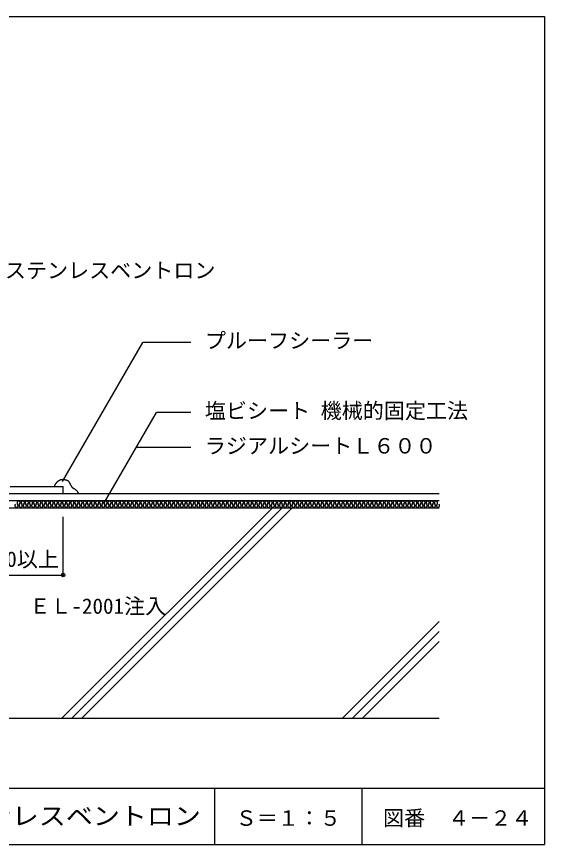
# Model space of a CAD drawing. Units: millimetres, scale not verified. Extents: x -372 to 428, y -616 to 614.
# Drawn here: x 51 to 428, y -616 to -26 of the extents above; entities that cross this region are included whole.
import ezdxf
from ezdxf.enums import TextEntityAlignment as Align

# ---------------------------------------------------------------- set-up
doc = ezdxf.new("R2010")
doc.units = ezdxf.units.MM
doc.header["$LTSCALE"] = 5
doc.header["$PDMODE"] = 32
doc.header["$PDSIZE"] = 2.5
for name, color, linetype in [('2-2_in line', 7, 'Continuous'), ('2-3', 3, 'Continuous'), ('2-4_out line', 2, 'Continuous'), ('2-8_drain他', 4, 'Continuous'), ('2-A_moji', 7, 'Continuous'), ('2-B_dim', 7, 'Continuous'), ('2-D_ハッチ他', 4, 'Continuous'), ('2-E_con他', 4, 'Continuous'), ('F-2', 7, 'Continuous'), ('F-5', 6, 'Continuous'), ('F-7', 1, 'Continuous'), ('F-A', 7, 'Continuous')]:
    doc.layers.add(name, color=color, linetype=linetype)
doc.styles.add('HG丸ｺﾞｼｯｸM-PRO', font='')
doc.styles.add('ＭＳ ゴシック', font='')
doc.styles.get('HG丸ｺﾞｼｯｸM-PRO').set_extended_font_data('HG丸ｺﾞｼｯｸM-PRO')
doc.styles.get('ＭＳ ゴシック').set_extended_font_data('MS Gothic')

msp = doc.modelspace()

# ---------------------------------------------------------------- linework, layer by layer
at = {"layer": '2-2_in line'}
for p, q in [((-26.022, -365.583), (84.603, -365.583)), ((6.978, -370.583), (352.515, -370.583)), ((-297.485, -375.583), (352.515, -375.583))]:
    msp.add_line(p, q, dxfattribs=at)
at = {"layer": '2-3'}
msp.add_line((-297.485, -525.583), (352.515, -525.583), dxfattribs=at)
at = {"layer": '2-4_out line'}
for p, q in [((46.978, -360.583), (84.603, -360.583)), ((84.603, -365.583), (84.603, -360.583)), ((84.603, -365.583), (352.515, -365.583))]:
    msp.add_line(p, q, dxfattribs=at)
at = {"layer": '2-8_drain他', "color": 7}
for points in [[(78.605, -360.583), (78.624, -360.452), (78.657, -360.227), (78.694, -360.003), (78.74, -359.783), (78.795, -359.566), (78.864, -359.355), (78.911, -359.235), (78.952, -359.143), (79.031, -358.987), (79.118, -358.835), (79.212, -358.686), (79.312, -358.541), (79.417, -358.399), (79.479, -358.317), (79.554, -358.222), (79.684, -358.062), (79.817, -357.904), (79.952, -357.748), (80.089, -357.595), (80.228, -357.443), (80.309, -357.356), (80.395, -357.265), (80.544, -357.109), (80.696, -356.956), (80.851, -356.806), (81.01, -356.659), (81.173, -356.518), (81.271, -356.438), (81.358, -356.37), (81.513, -356.255), (81.672, -356.147), (81.835, -356.047), (82.003, -355.954), (82.174, -355.871), (82.276, -355.827), (82.39, -355.782), (82.589, -355.715), (82.793, -355.658), (83, -355.611)], [(83, -355.611), (83.209, -355.571), (83.42, -355.538), (83.543, -355.521), (83.691, -355.502), (83.947, -355.475), (84.204, -355.456), (84.46, -355.447), (84.715, -355.449), (84.969, -355.463), (85.116, -355.477), (85.223, -355.491), (85.407, -355.52), (85.591, -355.554), (85.775, -355.592), (85.959, -355.632), (86.144, -355.673), (86.252, -355.696), (86.374, -355.721), (86.585, -355.764), (86.794, -355.81), (87.001, -355.863), (87.204, -355.925), (87.4, -356.001), (87.511, -356.053), (87.61, -356.106), (87.776, -356.209), (87.934, -356.326), (88.084, -356.454), (88.228, -356.591), (88.363, -356.736), (88.439, -356.823), (88.523, -356.925), (88.661, -357.107), (88.792, -357.293), (88.915, -357.483), (89.032, -357.677), (89.145, -357.873), (89.209, -357.988), (89.276, -358.111)], [(89.276, -358.111), (89.39, -358.324), (89.502, -358.539), (89.613, -358.754), (89.724, -358.969), (89.835, -359.186), (89.9, -359.311), (89.989, -359.48), (90.145, -359.769), (90.309, -360.054), (90.484, -360.331), (90.673, -360.597), (90.878, -360.85), (91.006, -360.99), (91.052, -361.037), (91.134, -361.116), (91.218, -361.193), (91.305, -361.267), (91.394, -361.338), (91.485, -361.406), (91.539, -361.444), (91.629, -361.503), (91.787, -361.599), (91.948, -361.691), (92.111, -361.78), (92.274, -361.869), (92.435, -361.961), (92.527, -362.016), (92.619, -362.076), (92.775, -362.183), (92.927, -362.296), (93.077, -362.414), (93.224, -362.534), (93.37, -362.656), (93.455, -362.727), (93.561, -362.817), (93.742, -362.972), (93.921, -363.129), (94.097, -363.29), (94.267, -363.457)], [(94.267, -363.457), (94.43, -363.63), (94.521, -363.734), (94.573, -363.797), (94.659, -363.906), (94.741, -364.018), (94.819, -364.134), (94.892, -364.252), (94.959, -364.374), (94.995, -364.445), (95.042, -364.547), (95.113, -364.726), (95.175, -364.908), (95.23, -365.094), (95.279, -365.283), (95.325, -365.472), (95.35, -365.583)]]:
    msp.add_lwpolyline(points, dxfattribs=at)
at = {"layer": '2-A_moji'}
for p, q in [((84.191, -356.846), (141.379, -257.794)), ((175.576, -257.794), (141.379, -257.794)), ((113.616, -372.625), (151.046, -307.794)), ((175.576, -307.794), (151.046, -307.794)), ((175.576, -332.794), (136.612, -332.794))]:
    msp.add_line(p, q, dxfattribs=at)
at = {"layer": '2-B_dim'}
msp.add_lwpolyline([(34.603, -423.575), (84.603, -423.575), (84.603, -382.046)], dxfattribs=at)
at = {"layer": '2-B_dim', "color": 1}
msp.add_point((84.603, -423.575), dxfattribs=at)
at = {"layer": '2-D_ハッチ他'}
for centre, start, end in [((52.899, -372.124), 307.52351, 232.47649), ((55.843, -372.124), 307.52351, 232.47649), ((58.787, -372.124), 307.52351, 232.47649), ((61.731, -372.124), 307.52351, 232.47649), ((64.675, -372.124), 307.52351, 232.47649), ((67.619, -372.124), 307.52351, 232.47649), ((70.563, -372.124), 307.52351, 232.47649), ((73.507, -372.124), 307.52351, 232.47649), ((76.451, -372.124), 307.52351, 232.47649), ((79.395, -372.124), 307.52351, 232.47649), ((82.339, -372.124), 307.52351, 232.47649), ((85.283, -372.124), 307.52351, 232.47649), ((88.227, -372.124), 307.52351, 232.47649), ((91.17, -372.124), 307.52351, 232.47649), ((94.114, -372.124), 307.52351, 232.47649), ((97.058, -372.124), 307.52351, 232.47649), ((100.002, -372.124), 307.52351, 232.47649), ((102.946, -372.124), 307.52351, 232.47649), ((105.89, -372.124), 307.52351, 232.47649), ((108.834, -372.124), 307.52351, 232.47649), ((111.778, -372.124), 307.52351, 232.47649), ((114.722, -372.124), 307.52351, 232.47649), ((117.666, -372.124), 307.52351, 232.47649), ((120.61, -372.124), 307.52351, 232.47649), ((123.554, -372.124), 307.52351, 232.47649), ((126.497, -372.124), 307.52351, 232.47649), ((129.441, -372.124), 307.52351, 232.47649), ((132.385, -372.124), 307.52351, 232.47649), ((135.329, -372.124), 307.52351, 232.47649), ((138.273, -372.124), 307.52351, 232.47649), ((141.217, -372.124), 307.52351, 232.47649), ((144.161, -372.124), 307.52351, 232.47649), ((147.105, -372.124), 307.52351, 232.47649), ((150.049, -372.124), 307.52351, 232.47649), ((152.993, -372.124), 307.52351, 232.47649), ((155.937, -372.124), 307.52351, 232.47649), ((158.881, -372.124), 307.52351, 232.47649), ((161.825, -372.124), 307.52351, 232.47649), ((164.768, -372.124), 307.52351, 232.47649), ((167.712, -372.124), 307.52351, 232.47649), ((170.656, -372.124), 307.52351, 232.47649), ((173.6, -372.124), 307.52351, 232.47649), ((176.544, -372.124), 307.52351, 232.47649), ((179.488, -372.124), 307.52351, 232.47649), ((182.432, -372.124), 307.52351, 232.47649), ((185.376, -372.124), 307.52351, 232.47649), ((188.32, -372.124), 307.52351, 232.47649), ((191.264, -372.124), 307.52351, 232.47649), ((194.208, -372.124), 307.52351, 232.47649), ((197.152, -372.124), 307.52351, 232.47649), ((200.096, -372.124), 307.52351, 232.47649), ((203.039, -372.124), 307.52351, 232.47649), ((205.983, -372.124), 307.52351, 232.47649), ((208.927, -372.124), 307.52351, 232.47649), ((211.871, -372.124), 307.52351, 232.47649), ((214.815, -372.124), 307.52351, 232.47649), ((217.759, -372.124), 307.52351, 232.47649), ((220.703, -372.124), 307.52351, 232.47649), ((223.647, -372.124), 307.52351, 232.47649), ((226.591, -372.124), 307.52351, 232.47649), ((229.535, -372.124), 307.52351, 232.47649), ((232.479, -372.124), 307.52351, 232.47649), ((235.423, -372.124), 307.52351, 232.47649), ((238.366, -372.124), 307.52351, 232.47649), ((241.31, -372.124), 307.52351, 232.47649), ((244.254, -372.124), 307.52351, 232.47649), ((247.198, -372.124), 307.52351, 232.47649), ((250.142, -372.124), 307.52351, 232.47649), ((253.086, -372.124), 307.52351, 232.47649), ((256.03, -372.124), 307.52351, 232.47649), ((258.974, -372.124), 307.52351, 232.47649), ((261.918, -372.124), 307.52351, 232.47649), ((264.862, -372.124), 307.52351, 232.47649), ((267.806, -372.124), 307.52351, 232.47649), ((270.75, -372.124), 307.52351, 232.47649), ((273.694, -372.124), 307.52351, 232.47649), ((276.637, -372.124), 307.52351, 232.47649), ((279.581, -372.124), 307.52351, 232.47649), ((282.525, -372.124), 307.52351, 232.47649), ((285.469, -372.124), 307.52351, 232.47649), ((288.413, -372.124), 307.52351, 232.47649), ((291.357, -372.124), 307.52351, 232.47649), ((294.301, -372.124), 307.52351, 232.47649), ((297.245, -372.124), 307.52351, 232.47649), ((300.189, -372.124), 307.52351, 232.47649), ((303.133, -372.124), 307.52351, 232.47649), ((306.077, -372.124), 307.52351, 232.47649), ((309.021, -372.124), 307.52351, 232.47649), ((311.964, -372.124), 307.52351, 232.47649), ((314.908, -372.124), 307.52351, 232.47649), ((317.852, -372.124), 307.52351, 232.47649), ((320.796, -372.124), 307.52351, 232.47649), ((323.74, -372.124), 307.52351, 232.47649), ((326.684, -372.124), 307.52351, 232.47649), ((329.628, -372.124), 307.52351, 232.47649), ((332.572, -372.124), 307.52351, 232.47649), ((335.516, -372.124), 307.52351, 232.47649), ((338.46, -372.124), 307.52351, 232.47649), ((341.404, -372.124), 307.52351, 232.47649), ((344.348, -372.124), 307.52351, 232.47649), ((347.292, -372.124), 307.52351, 232.47649), ((350.235, -372.124), 307.52351, 232.47649), ((51.428, -374.041), 127.52351, 52.47649), ((54.371, -374.041), 127.52351, 52.47649), ((57.315, -374.041), 127.52351, 52.47649), ((60.259, -374.041), 127.52351, 52.47649), ((63.203, -374.041), 127.52351, 52.47649), ((66.147, -374.041), 127.52351, 52.47649), ((69.091, -374.041), 127.52351, 52.47649), ((72.035, -374.041), 127.52351, 52.47649), ((74.979, -374.041), 127.52351, 52.47649), ((77.923, -374.041), 127.52351, 52.47649), ((80.867, -374.041), 127.52351, 52.47649), ((83.811, -374.041), 127.52351, 52.47649), ((86.755, -374.041), 127.52351, 52.47649), ((89.698, -374.041), 127.52351, 52.47649), ((92.642, -374.041), 127.52351, 52.47649), ((95.586, -374.041), 127.52351, 52.47649), ((98.53, -374.041), 127.52351, 52.47649), ((101.474, -374.041), 127.52351, 52.47649), ((104.418, -374.041), 127.52351, 52.47649), ((107.362, -374.041), 127.52351, 52.47649), ((110.306, -374.041), 127.52351, 52.47649), ((113.25, -374.041), 127.52351, 52.47649), ((116.194, -374.041), 127.52351, 52.47649), ((119.138, -374.041), 127.52351, 52.47649), ((122.082, -374.041), 127.52351, 52.47649), ((125.026, -374.041), 127.52351, 52.47649), ((127.969, -374.041), 127.52351, 52.47649), ((130.913, -374.041), 127.52351, 52.47649), ((133.857, -374.041), 127.52351, 52.47649), ((136.801, -374.041), 127.52351, 52.47649), ((139.745, -374.041), 127.52351, 52.47649), ((142.689, -374.041), 127.52351, 52.47649), ((145.633, -374.041), 127.52351, 52.47649), ((148.577, -374.041), 127.52351, 52.47649), ((151.521, -374.041), 127.52351, 52.47649), ((154.465, -374.041), 127.52351, 52.47649), ((157.409, -374.041), 127.52351, 52.47649), ((160.353, -374.041), 127.52351, 52.47649), ((163.297, -374.041), 127.52351, 52.47649), ((166.24, -374.041), 127.52351, 52.47649), ((169.184, -374.041), 127.52351, 52.47649), ((172.128, -374.041), 127.52351, 52.47649), ((175.072, -374.041), 127.52351, 52.47649), ((178.016, -374.041), 127.52351, 52.47649), ((180.96, -374.041), 127.52351, 52.47649), ((183.904, -374.041), 127.52351, 52.47649), ((186.848, -374.041), 127.52351, 52.47649), ((189.792, -374.041), 127.52351, 52.47649), ((192.736, -374.041), 127.52351, 52.47649), ((195.68, -374.041), 127.52351, 52.47649), ((198.624, -374.041), 127.52351, 52.47649), ((201.567, -374.041), 127.52351, 52.47649), ((204.511, -374.041), 127.52351, 52.47649), ((207.455, -374.041), 127.52351, 52.47649), ((210.399, -374.041), 127.52351, 52.47649), ((213.343, -374.041), 127.52351, 52.47649), ((216.287, -374.041), 127.52351, 52.47649), ((219.231, -374.041), 127.52351, 52.47649), ((222.175, -374.041), 127.52351, 52.47649), ((225.119, -374.041), 127.52351, 52.47649), ((228.063, -374.041), 127.52351, 52.47649), ((231.007, -374.041), 127.52351, 52.47649), ((233.951, -374.041), 127.52351, 52.47649), ((236.895, -374.041), 127.52351, 52.47649), ((239.838, -374.041), 127.52351, 52.47649), ((242.782, -374.041), 127.52351, 52.47649), ((245.726, -374.041), 127.52351, 52.47649), ((248.67, -374.041), 127.52351, 52.47649), ((251.614, -374.041), 127.52351, 52.47649), ((254.558, -374.041), 127.52351, 52.47649), ((257.502, -374.041), 127.52351, 52.47649), ((260.446, -374.041), 127.52351, 52.47649), ((263.39, -374.041), 127.52351, 52.47649), ((266.334, -374.041), 127.52351, 52.47649), ((269.278, -374.041), 127.52351, 52.47649), ((272.222, -374.041), 127.52351, 52.47649), ((275.165, -374.041), 127.52351, 52.47649), ((278.109, -374.041), 127.52351, 52.47649), ((281.053, -374.041), 127.52351, 52.47649), ((283.997, -374.041), 127.52351, 52.47649), ((286.941, -374.041), 127.52351, 52.47649), ((289.885, -374.041), 127.52351, 52.47649), ((292.829, -374.041), 127.52351, 52.47649), ((295.773, -374.041), 127.52351, 52.47649), ((298.717, -374.041), 127.52351, 52.47649), ((301.661, -374.041), 127.52351, 52.47649), ((304.605, -374.041), 127.52351, 52.47649), ((307.549, -374.041), 127.52351, 52.47649), ((310.493, -374.041), 127.52351, 52.47649), ((313.436, -374.041), 127.52351, 52.47649), ((316.38, -374.041), 127.52351, 52.47649), ((319.324, -374.041), 127.52351, 52.47649), ((322.268, -374.041), 127.52351, 52.47649), ((325.212, -374.041), 127.52351, 52.47649), ((328.156, -374.041), 127.52351, 52.47649), ((331.1, -374.041), 127.52351, 52.47649), ((334.044, -374.041), 127.52351, 52.47649), ((336.988, -374.041), 127.52351, 52.47649), ((339.932, -374.041), 127.52351, 52.47649), ((342.876, -374.041), 127.52351, 52.47649), ((345.82, -374.041), 127.52351, 52.47649), ((348.763, -374.041), 127.52351, 52.47649), ((351.707, -374.041), 127.52351, 52.47649)]:
    msp.add_arc(centre, 1.208, start, end, dxfattribs=at)
at = {"layer": '2-E_con他'}
for p, q in [((83.686, -525.583), (233.686, -375.583)), ((90.757, -525.583), (240.757, -375.583)), ((97.828, -525.583), (247.828, -375.583)), ((283.686, -525.583), (352.515, -456.753)), ((290.757, -525.583), (352.515, -463.824)), ((297.828, -525.583), (352.515, -470.895))]:
    msp.add_line(p, q, dxfattribs=at)
at = {"layer": 'F-2'}
for p, q in [((192.515, -575.583), (192.515, -615.583)), ((297.515, -575.583), (297.515, -615.583))]:
    msp.add_line(p, q, dxfattribs=at)
at = {"layer": 'F-5'}
msp.add_line((-372.485, -575.583), (427.515, -575.583), dxfattribs=at)
at = {"layer": 'F-7'}
for p, q in [((-372.485, -25.583), (427.515, -25.583)), ((427.515, -25.583), (427.515, -615.583)), ((-372.485, -615.583), (427.515, -615.583))]:
    msp.add_line(p, q, dxfattribs=at)

# ---------------------------------------------------------------- texts
at = {"layer": '2-A_moji', "style": 'ＭＳ ゴシック'}
for s, p in [('ステンレスベントロン', (43.096, -215.294)), ('プルーフシーラー', (185.576, -265.294)), ('塩ビシート 機械的固定工法', (185.576, -315.294)), ('ラジアルシートＬ６００', (185.576, -340.294)), ('ＥＬ-2001注入', (60.555, -454.516))]:
    msp.add_text(s, height=11, dxfattribs=at).set_placement(p, align=Align.BOTTOM_LEFT)
at = {"layer": '2-B_dim', "style": 'ＭＳ ゴシック'}
msp.add_text('40以上', height=11, dxfattribs=at).set_placement((36.615, -421.075), align=Align.BOTTOM_LEFT)
at = {"layer": 'F-A', "style": 'HG丸ｺﾞｼｯｸM-PRO', "width": 1.1}
msp.add_text('部位：ステンレスベントロン', height=12.83, dxfattribs=at).set_placement((-67.485, -605.583), align=Align.BOTTOM_LEFT)
at = {"layer": 'F-A', "style": 'HG丸ｺﾞｼｯｸM-PRO'}
for s, p in [('図番', (312.515, -605.583)), ('Ｓ＝１：５', (207.515, -605.583)), ('４－２４', (358.933, -605.583))]:
    msp.add_text(s, height=11, dxfattribs=at).set_placement(p, align=Align.BOTTOM_LEFT)

doc.saveas('drawing.dxf')
